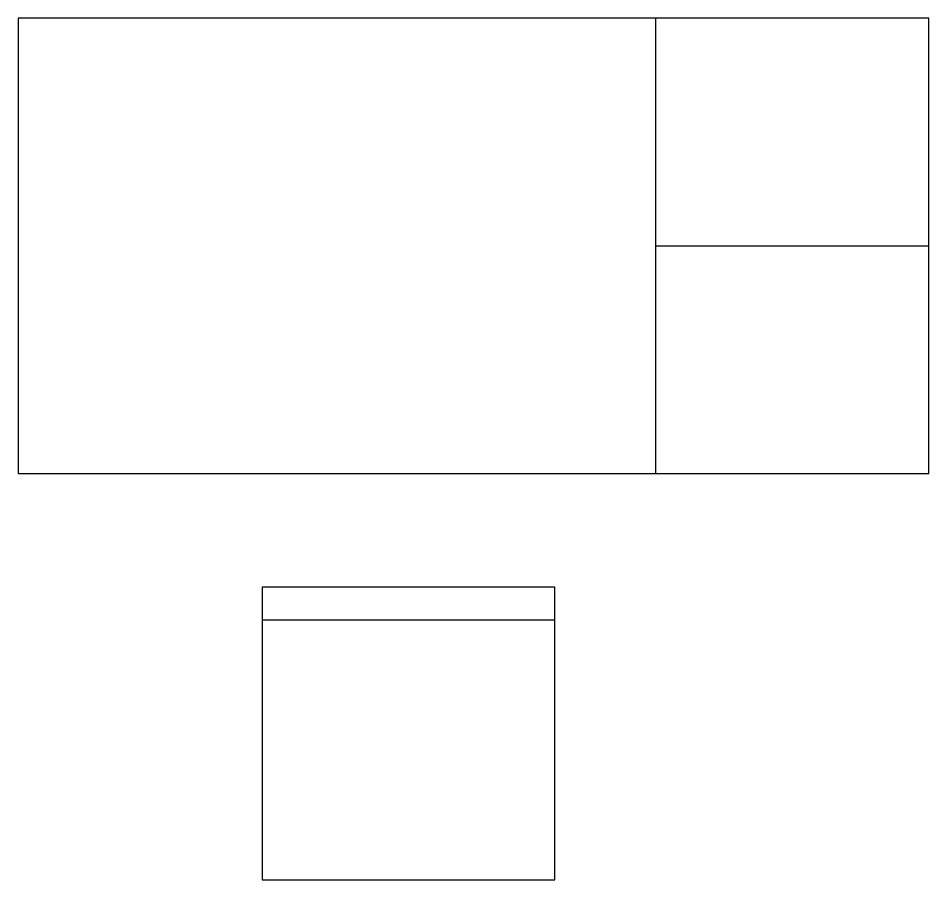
# Model space of a CAD drawing. Header units: metres. Extents: x -0.7 to 0.7, y -0.97 to 0.35.
import ezdxf

# ---------------------------------------------------------------- set-up
doc = ezdxf.new("R2010")
doc.units = ezdxf.units.M
doc.layers.add('XARCH-PLAN', color=2, linetype='Continuous')

# ---------------------------------------------------------------- blocks, each defined once
blk = doc.blocks.new('XA-Desk')
blk.add_line((0.28, 0), (0.7, 0))
for points in [[(-0.7, -0.35), (0.7, -0.35), (0.7, 0.35), (-0.7, 0.35)], [(0.28, -0.35), (0.7, -0.35), (0.7, 0.35), (0.28, 0.35)], [(-0.325, -0.975), (0.125, -0.975), (0.125, -0.525), (-0.325, -0.525)], [(-0.325, -0.575), (0.125, -0.575), (0.125, -0.525), (-0.325, -0.525)]]:
    blk.add_lwpolyline(points, close=True)

msp = doc.modelspace()

# ---------------------------------------------------------------- block references
at = {"layer": 'XARCH-PLAN'}
msp.add_blockref('XA-Desk', (0, 0), dxfattribs=at)

doc.saveas('drawing.dxf')
